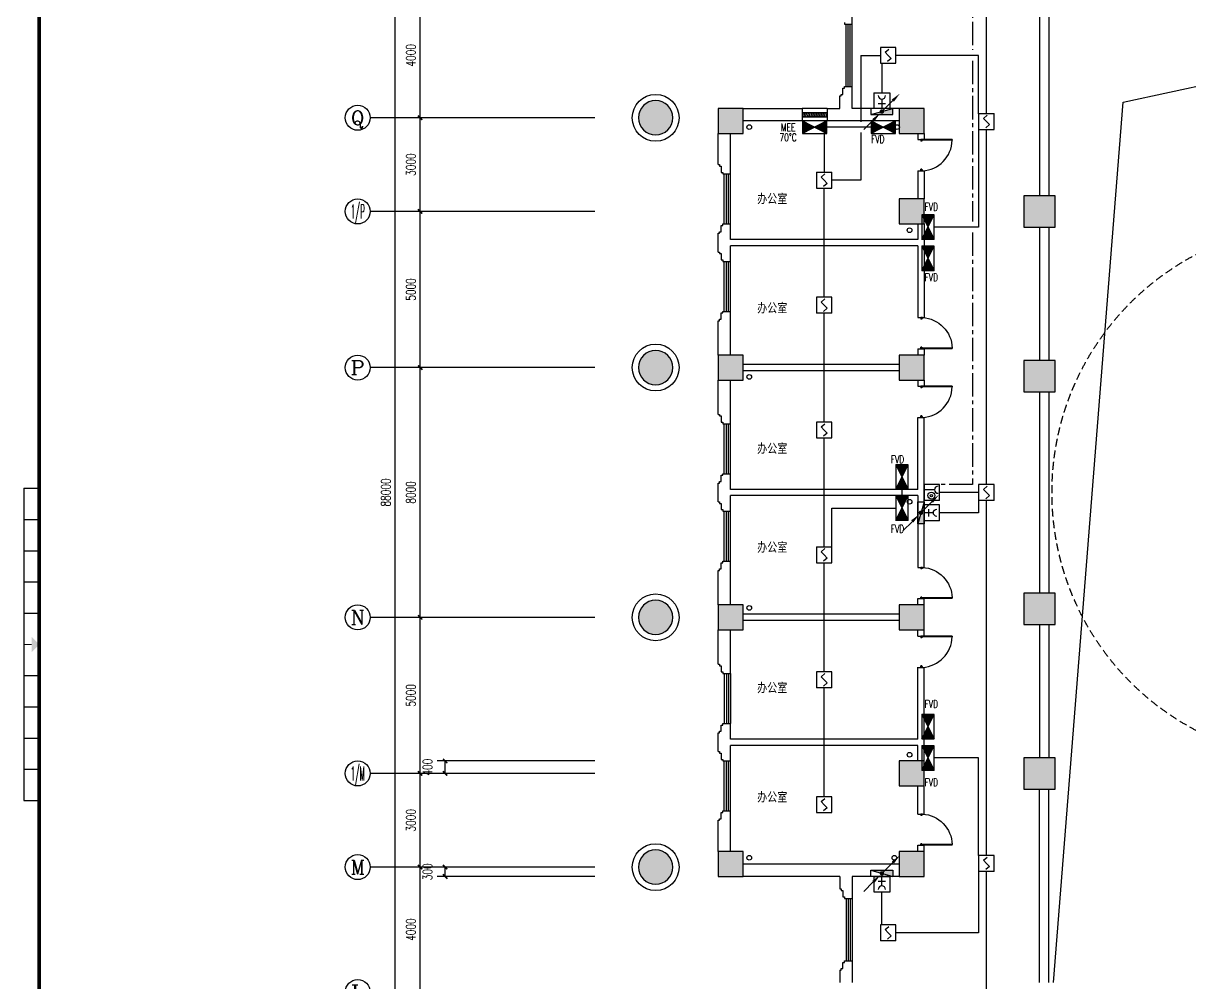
# Model space of a CAD drawing. Extents: x 190999 to 918899, y -200814 to 215286.
# Drawn here: x 667089 to 704460, y -33296 to -2571 of the extents above; entities that cross this region are included whole.
import ezdxf
from ezdxf.enums import TextEntityAlignment as Align

# ---------------------------------------------------------------- set-up
doc = ezdxf.new("R2010")
doc.units = 0
doc.header["$LTSCALE"] = 1000
doc.header["$MEASUREMENT"] = 0
doc.linetypes.add('CENTER2', pattern=[1.125, 0.75, -0.125, 0.125, -0.125])
doc.linetypes.add('HIDDEN', pattern=[0.375, 0.25, -0.125])
doc.layers.get('Defpoints').update_dxf_attribs({"color": 1})
for name, color, linetype in [('00-EQUIP', 3, 'Continuous'), ('00-LWIRE', 4, 'Continuous'), ('00-WIRE-4', 6, 'Continuous'), ('A-卫生间', 250, 'Continuous'), ('A-墙线', 2, 'Continuous'), ('A-外包装修', 250, 'Continuous'), ('A-外窗', 145, 'Continuous'), ('A-门', 167, 'Continuous'), ('AXIS', 3, 'Continuous'), ('AXIS_TEXT', 7, 'Continuous'), ('COLUMN', 2, 'Continuous'), ('EQUIP_消火栓', 1, 'Continuous'), ('PUB_HATCH', 250, 'Continuous'), ('STAIR', 5, 'Continuous'), ('WALL', 2, 'Continuous'), ('WINDOW', 177, 'Continuous'), ('图框', 189, 'Continuous'), ('房间名称', 7, 'Continuous'), ('暖通-风-说明', 3, 'Continuous'), ('雨水管', 151, 'Continuous')]:
    doc.layers.add(name, color=color, linetype=linetype)
doc.styles.add('_TCH_AXIS', font='COMPLEX', dxfattribs={"bigfont": 'GBCBIG'})
doc.styles.add('_TCH_DIM', font='SIMPLEX', dxfattribs={"bigfont": 'GBCBIG'})
doc.styles.add('COMPLEX', font='COMPLEX')
doc.styles.add('DIM_FONT', font='SIMPLEX', dxfattribs={"width": 0.7, "bigfont": 'GBCBIG'})
doc.styles.add('HZ-ZGBZ', font='romanc.shx', dxfattribs={"width": 0.65})
doc.styles.get("Standard").update_dxf_attribs({"font": 'simhei.ttf'})
doc.dimstyles.new('DIMN', dxfattribs={"dimtxt": 300, "dimasz": 100, "dimexe": 250, "dimexo": 300, "dimgap": 150, "dimtad": 1, "dimdec": 0, "dimzin": 0, "dimdsep": 46, "dimtxsty": 'DIM_FONT', "dimblk": 'ARCHTICK', "dimcen": 0.09, "dimclrt": 7, "dimazin": 2, "dimtfac": 1, "dimtdec": 0, "dimtix": 1, "dimtmove": 2, "dimatfit": 3, "dimfxl": 0, "dimtolj": 1, "dimtzin": 0, "dimarcsym": 0})

# ---------------------------------------------------------------- blocks, each defined once
blk = doc.blocks.new('TJAD_TK_A0')
at = {"layer": '图框'}
for p, q in [((1517.5, -436.65), (1517.5, -431.65)), ((1527.5, -436.65), (1527.5, -431.65)), ((1537.5, -436.65), (1537.5, -431.65)), ((1547.5, -436.65), (1547.5, -431.65)), ((1557.5, -436.65), (1557.5, -431.65)), ((1577.5, -436.65), (1577.5, -431.65)), ((1587.5, -436.65), (1587.5, -431.65)), ((1597.5, -436.65), (1597.5, -431.65)), ((1607.5, -436.65), (1607.5, -431.65)), ((1617.5, -436.65), (1617.5, -431.65)), ((1517.5, -436.65), (1617.5, -436.65))]:
    blk.add_line(p, q, dxfattribs=at)
at = {"layer": '图框', "const_width": 1.2}
blk.add_lwpolyline([(2152, -431.7), (2152, 389.3), (998, 389.3), (998, -431.7)], close=True, dxfattribs=at)
at = {"layer": '图框', "const_width": 0.3}
blk.add_lwpolyline([(1567.5, -434.15), (1567.5, -436.65)], dxfattribs=at)
at = {"layer": '图框'}
blk.add_solid([(1570, -434.15), (1565, -434.15), (1567.5, -431.65)], dxfattribs=at)
blk = doc.blocks.new('$TwtSys$00000434')
for p, q in [((-0.5, 0.5), (-0.5, -0.5)), ((-0.5, -0.5), (0.5, 0.5)), ((0.5, 0.5), (-0.5, 0.5)), ((0.5, -0.5), (0.5, 0.5)), ((-0.5, -0.5), (0.5, -0.5))]:
    blk.add_line(p, q)
blk.add_solid([(0.5, -0.5), (0.5, 0.5), (-0.5, -0.5)])
blk = doc.blocks.new('m1000')
at = {"layer": 'A-墙线'}
for p, q in [((0, 0), (0, 200)), ((1000, 0), (1000, 200))]:
    blk.add_line(p, q, dxfattribs=at)
at = {"layer": 'A-门'}
for p, q in [((0, 1100), (0, 100)), ((0, 1100), (20, 1100)), ((20, 1100), (20, 150)), ((0, 150), (30, 150)), ((0, 100), (50, 100)), ((30, 150), (30, 130)), ((30, 130), (50, 130)), ((50, 130), (50, 100)), ((950, 130), (950, 100)), ((970, 130), (950, 130)), ((1000, 100), (950, 100)), ((970, 150), (970, 130)), ((1000, 150), (970, 150)), ((1000, 150), (1000, 100))]:
    blk.add_line(p, q, dxfattribs=at)
blk.add_arc((0, 100), 1000, 2.866, 88.854, dxfattribs=at)
blk = doc.blocks.new('$WINLIB2D$00000039')
at = {"color": 0}
for p, q in [((0.5, 0.5), (-0.5, 0.5)), ((-0.5, 0.167), (0.5, 0.167)), ((-0.452, -0.167), (-0.5, 0.084)), ((-0.384, -0.167), (-0.448, 0.167)), ((-0.316, -0.167), (-0.38, 0.167)), ((-0.248, -0.167), (-0.312, 0.167)), ((-0.18, -0.167), (-0.244, 0.167)), ((-0.112, -0.167), (-0.176, 0.167)), ((-0.044, -0.167), (-0.108, 0.167)), ((0.024, -0.167), (-0.04, 0.167)), ((0.092, -0.167), (0.028, 0.167)), ((0.16, -0.167), (0.096, 0.167)), ((0.228, -0.167), (0.164, 0.167)), ((0.296, -0.167), (0.232, 0.167)), ((0.364, -0.167), (0.3, 0.167)), ((0.432, -0.167), (0.368, 0.167)), ((0.5, -0.167), (0.436, 0.167)), ((-0.5, -0.167), (0.5, -0.167)), ((0.5, -0.5), (-0.5, -0.5))]:
    blk.add_line(p, q, dxfattribs=at)
blk = doc.blocks.new('_ArchTick')
at = {"const_width": 0.5}
blk.add_lwpolyline([(-0.7, -0.7), (0.7, 0.7)], dxfattribs=at)
blk = doc.blocks.new('*D623')
at = {"layer": 'AXIS', "color": 0, "lineweight": -2}
for p, q in [((685399, -29596), (680354, -29596)), ((685399, -29896), (680354, -29896)), ((680604, -29896), (680604, -29596))]:
    blk.add_line(p, q, dxfattribs=at)
at = {"layer": 'Defpoints', "color": 0}
for p in [(680604, -29596), (685699, -29596), (685699, -29896)]:
    blk.add_point(p, dxfattribs=at)
at = {"layer": 'AXIS', "color": 0, "lineweight": -2, "xscale": 100, "yscale": 100, "zscale": 100}
for p, rotation in [((680604, -29596), 90), ((680604, -29896), 270)]:
    blk.add_blockref('_ArchTick', p, dxfattribs=dict(at, rotation=rotation))
at = {"layer": 'AXIS', "color": 7, "insert": (680037, -29746), "char_height": 300, "attachment_point": 5, "rotation": 90, "style": 'DIM_FONT'}
blk.add_mtext('\\A1;300', dxfattribs=at)
blk = doc.blocks.new('*D624')
at = {"layer": 'AXIS', "color": 0, "lineweight": -2}
for p, q in [((685399, -26196), (680354, -26196)), ((680604, -26596), (680604, -26196)), ((685399, -26596), (680354, -26596))]:
    blk.add_line(p, q, dxfattribs=at)
at = {"layer": 'Defpoints', "color": 0}
for p in [(680604, -26196), (685699, -26196), (685699, -26596)]:
    blk.add_point(p, dxfattribs=at)
at = {"layer": 'AXIS', "color": 0, "lineweight": -2, "xscale": 100, "yscale": 100, "zscale": 100}
for p, rotation in [((680604, -26196), 90), ((680604, -26596), 270)]:
    blk.add_blockref('_ArchTick', p, dxfattribs=dict(at, rotation=rotation))
at = {"layer": 'AXIS', "color": 7, "insert": (680037, -26396), "char_height": 300, "attachment_point": 5, "rotation": 90, "style": 'DIM_FONT'}
blk.add_mtext('\\A1;400', dxfattribs=at)
blk = doc.blocks.new('*D675')
at = {"layer": 'AXIS', "color": 0, "lineweight": -2}
for p, q in [((680599, -29596), (679554, -29596)), ((679804, -33596), (679804, -29596)), ((680599, -33596), (679554, -33596))]:
    blk.add_line(p, q, dxfattribs=at)
at = {"layer": 'Defpoints', "color": 0}
for p in [(679804, -29596), (680899, -29596), (680899, -33596)]:
    blk.add_point(p, dxfattribs=at)
at = {"layer": 'AXIS', "color": 0, "lineweight": -2, "xscale": 100, "yscale": 100, "zscale": 100}
for p, rotation in [((679804, -29596), 90), ((679804, -33596), 270)]:
    blk.add_blockref('_ArchTick', p, dxfattribs=dict(at, rotation=rotation))
at = {"layer": 'AXIS', "color": 7, "insert": (679504, -31596), "char_height": 300, "attachment_point": 5, "rotation": 90, "style": 'DIM_FONT'}
blk.add_mtext('\\A1;4000', dxfattribs=at)
blk = doc.blocks.new('*D676')
at = {"layer": 'AXIS', "color": 0, "lineweight": -2}
for p, q in [((680599, -26596), (679554, -26596)), ((679804, -29596), (679804, -26596)), ((680599, -29596), (679554, -29596))]:
    blk.add_line(p, q, dxfattribs=at)
at = {"layer": 'Defpoints', "color": 0}
for p in [(679804, -26596), (680899, -26596), (680899, -29596)]:
    blk.add_point(p, dxfattribs=at)
at = {"layer": 'AXIS', "color": 0, "lineweight": -2, "xscale": 100, "yscale": 100, "zscale": 100}
for p, rotation in [((679804, -26596), 90), ((679804, -29596), 270)]:
    blk.add_blockref('_ArchTick', p, dxfattribs=dict(at, rotation=rotation))
at = {"layer": 'AXIS', "color": 7, "insert": (679504, -28096), "char_height": 300, "attachment_point": 5, "rotation": 90, "style": 'DIM_FONT'}
blk.add_mtext('\\A1;3000', dxfattribs=at)
blk = doc.blocks.new('*D677')
at = {"layer": 'AXIS', "color": 0, "lineweight": -2}
for p, q in [((680599, -21596), (679554, -21596)), ((679804, -26596), (679804, -21596)), ((680599, -26596), (679554, -26596))]:
    blk.add_line(p, q, dxfattribs=at)
at = {"layer": 'Defpoints', "color": 0}
for p in [(679804, -21596), (680899, -21596), (680899, -26596)]:
    blk.add_point(p, dxfattribs=at)
at = {"layer": 'AXIS', "color": 0, "lineweight": -2, "xscale": 100, "yscale": 100, "zscale": 100}
for p, rotation in [((679804, -21596), 90), ((679804, -26596), 270)]:
    blk.add_blockref('_ArchTick', p, dxfattribs=dict(at, rotation=rotation))
at = {"layer": 'AXIS', "color": 7, "insert": (679504, -24096), "char_height": 300, "attachment_point": 5, "rotation": 90, "style": 'DIM_FONT'}
blk.add_mtext('\\A1;5000', dxfattribs=at)
blk = doc.blocks.new('*D678')
at = {"layer": 'AXIS', "color": 0, "lineweight": -2}
for p, q in [((680599, -13596), (679554, -13596)), ((679804, -21596), (679804, -13596)), ((680599, -21596), (679554, -21596))]:
    blk.add_line(p, q, dxfattribs=at)
at = {"layer": 'Defpoints', "color": 0}
for p in [(679804, -13596), (680899, -13596), (680899, -21596)]:
    blk.add_point(p, dxfattribs=at)
at = {"layer": 'AXIS', "color": 0, "lineweight": -2, "xscale": 100, "yscale": 100, "zscale": 100}
for p, rotation in [((679804, -13596), 90), ((679804, -21596), 270)]:
    blk.add_blockref('_ArchTick', p, dxfattribs=dict(at, rotation=rotation))
at = {"layer": 'AXIS', "color": 7, "insert": (679504, -17596), "char_height": 300, "attachment_point": 5, "rotation": 90, "style": 'DIM_FONT'}
blk.add_mtext('\\A1;8000', dxfattribs=at)
blk = doc.blocks.new('*D679')
at = {"layer": 'AXIS', "color": 0, "lineweight": -2}
for p, q in [((680599, -8596), (679554, -8596)), ((679804, -13596), (679804, -8596)), ((680599, -13596), (679554, -13596))]:
    blk.add_line(p, q, dxfattribs=at)
at = {"layer": 'Defpoints', "color": 0}
for p in [(679804, -8596), (680899, -8596), (680899, -13596)]:
    blk.add_point(p, dxfattribs=at)
at = {"layer": 'AXIS', "color": 0, "lineweight": -2, "xscale": 100, "yscale": 100, "zscale": 100}
for p, rotation in [((679804, -8596), 90), ((679804, -13596), 270)]:
    blk.add_blockref('_ArchTick', p, dxfattribs=dict(at, rotation=rotation))
at = {"layer": 'AXIS', "color": 7, "insert": (679504, -11096), "char_height": 300, "attachment_point": 5, "rotation": 90, "style": 'DIM_FONT'}
blk.add_mtext('\\A1;5000', dxfattribs=at)
blk = doc.blocks.new('*D680')
at = {"layer": 'AXIS', "color": 0, "lineweight": -2}
for p, q in [((680599, -5596), (679554, -5596)), ((679804, -8596), (679804, -5596)), ((680599, -8596), (679554, -8596))]:
    blk.add_line(p, q, dxfattribs=at)
at = {"layer": 'Defpoints', "color": 0}
for p in [(679804, -5596), (680899, -5596), (680899, -8596)]:
    blk.add_point(p, dxfattribs=at)
at = {"layer": 'AXIS', "color": 0, "lineweight": -2, "xscale": 100, "yscale": 100, "zscale": 100}
for p, rotation in [((679804, -5596), 90), ((679804, -8596), 270)]:
    blk.add_blockref('_ArchTick', p, dxfattribs=dict(at, rotation=rotation))
at = {"layer": 'AXIS', "color": 7, "insert": (679504, -7096), "char_height": 300, "attachment_point": 5, "rotation": 90, "style": 'DIM_FONT'}
blk.add_mtext('\\A1;3000', dxfattribs=at)
blk = doc.blocks.new('*D681')
at = {"layer": 'AXIS', "color": 0, "lineweight": -2}
for p, q in [((680599, -1596), (679554, -1596)), ((679804, -5596), (679804, -1596)), ((680599, -5596), (679554, -5596))]:
    blk.add_line(p, q, dxfattribs=at)
at = {"layer": 'Defpoints', "color": 0}
for p in [(679804, -1596), (680899, -1596), (680899, -5596)]:
    blk.add_point(p, dxfattribs=at)
at = {"layer": 'AXIS', "color": 0, "lineweight": -2, "xscale": 100, "yscale": 100, "zscale": 100}
for p, rotation in [((679804, -1596), 90), ((679804, -5596), 270)]:
    blk.add_blockref('_ArchTick', p, dxfattribs=dict(at, rotation=rotation))
at = {"layer": 'AXIS', "color": 7, "insert": (679504, -3596), "char_height": 300, "attachment_point": 5, "rotation": 90, "style": 'DIM_FONT'}
blk.add_mtext('\\A1;4000', dxfattribs=at)
blk = doc.blocks.new('*D692')
at = {"layer": 'AXIS', "color": 0, "lineweight": -2}
for p, q in [((680599, 26404), (678754, 26404)), ((679004, -61596), (679004, 26404)), ((680599, -61596), (678754, -61596))]:
    blk.add_line(p, q, dxfattribs=at)
at = {"layer": 'Defpoints', "color": 0}
for p in [(679004, 26404), (680899, 26404), (680899, -61596)]:
    blk.add_point(p, dxfattribs=at)
at = {"layer": 'AXIS', "color": 0, "lineweight": -2, "xscale": 100, "yscale": 100, "zscale": 100}
for p, rotation in [((679004, 26404), 90), ((679004, -61596), 270)]:
    blk.add_blockref('_ArchTick', p, dxfattribs=dict(at, rotation=rotation))
at = {"layer": 'AXIS', "color": 7, "insert": (678704, -17596), "char_height": 300, "attachment_point": 5, "rotation": 90, "style": 'DIM_FONT'}
blk.add_mtext('\\A1;88000', dxfattribs=at)
blk = doc.blocks.new('_FZH')
blk.add_lwpolyline([(-0.5, -0.5), (0.5, -0.5), (0.5, 0.5), (-0.5, 0.5)], close=True)
at = {"layer": 'PUB_HATCH'}
blk.add_solid([(-0.5, -0.5), (0.5, -0.5), (-0.5, 0.5), (0.5, 0.5)], dxfattribs=at)
blk = doc.blocks.new('_AXISO')
blk.add_circle((0, 0), 0.5)
at = {"layer": 'AXIS_TEXT', "style": 'COMPLEX', "width": 1.041667}
blk.add_attdef('A', text='', height=0.56, dxfattribs=at).set_placement((-0.25, -0.28), (0.25, -0.28), align=Align.FIT)
blk = doc.blocks.new('_LINKPT1')
at = {"color": 0}
blk.add_line((0, 0), (0, 0), dxfattribs=at)
blk = doc.blocks.new('3S1KCGW2')
for p, q in [((0.5, 0.5), (-0.5, 0.5)), ((-0.5, 0.5), (-0.5, -0.5)), ((-0.2, 0.2), (0.05, 0.4)), ((0, 0), (-0.2, 0.2)), ((0, 0), (0.2, -0.2)), ((0.5, -0.5), (0.5, 0.5)), ((-0.5, -0.5), (0.5, -0.5)), ((0.2, -0.2), (-0.05, -0.4))]:
    blk.add_line(p, q)
at = {"const_width": 0.04, "flags": 128}
blk.add_lwpolyline([(-0.5, -0.5), (-0.5, 0.5), (0.5, 0.5), (0.5, -0.5)], close=True, dxfattribs=at)
at = {"xscale": 0.002, "yscale": 0.002, "zscale": 0.002}
for p in [(-0.5, 0), (0, 0.5), (0.5, 0), (0, -0.5)]:
    blk.add_blockref('_LINKPT1', p, dxfattribs=at)
at = {"flags": 9}
blk.add_attdef('A', (0, 0), '', height=0.00002, dxfattribs=at)
blk = doc.blocks.new('3T1W6ZCM')
for p, q in [((0.5, 0.5), (-0.5, 0.5)), ((-0.5, 0.5), (-0.5, -0.5)), ((-0.178, 0.172), (-0.178, -0.443)), ((0.5, -0.5), (0.5, 0.5)), ((-0.5, -0.5), (0.5, -0.5))]:
    blk.add_line(p, q)
at = {"const_width": 0.04}
blk.add_lwpolyline([(-0.5, 0.5), (-0.5, -0.5), (0.5, -0.5), (0.5, 0.5)], close=True, dxfattribs=at)
for radius in [0.222, 0.074]:
    blk.add_circle((0.197, -0.03), radius)
blk.add_arc((-0.178, 0.403), 0.231, 180, 0)
at = {"xscale": 0.002, "yscale": 0.002, "zscale": 0.002}
for p in [(-0.5, 0), (0, 0.5), (0.5, 0), (0, -0.5)]:
    blk.add_blockref('_LINKPT1', p, dxfattribs=at)
at = {"flags": 9}
blk.add_attdef('A', (0, 0), '', height=0.00002, dxfattribs=at)
blk = doc.blocks.new('J62IR8YJ')
for p, q in [((-0.5, 1), (0.5, 1)), ((-0.5, 0), (-0.5, 1)), ((0.5, 1), (0.5, 0)), ((0.5, 0), (-0.5, 0)), ((-0.231, 0.312), (0.231, 0.312)), ((0, 0.598), (0, 0.06))]:
    blk.add_line(p, q)
at = {"const_width": 0.04, "flags": 128}
blk.add_lwpolyline([(-0.5, 0), (-0.5, 1), (0.5, 1), (0.5, 0)], close=True, dxfattribs=at)
blk.add_arc((0, 0.829), 0.231, 180, 0)
at = {"xscale": 0.002, "yscale": 0.00200000000000955, "zscale": 0.002}
for p in [(0, 1), (-0.5, 0.5), (0, 0), (0.5, 0.5)]:
    blk.add_blockref('_LINKPT1', p, dxfattribs=at)
at = {"flags": 9}
blk.add_attdef('A', (0, 0), '', height=0.00002, dxfattribs=at)
blk = doc.blocks.new('6H2KALM6')
for p, q in [((-0.78, 0.4), (0.78, -0.4)), ((0.78, 0.4), (-0.78, -0.4)), ((0.78, 0.4), (-0.78, 0.4)), ((-0.78, 0.4), (-0.78, -0.4)), ((0.78, -0.4), (0.78, 0.4)), ((-0.78, -0.4), (0.78, -0.4))]:
    blk.add_line(p, q)
at = {"const_width": 0.04}
blk.add_lwpolyline([(-0.78, 0.4), (-0.78, -0.4), (0.78, -0.4), (0.78, 0.4)], close=True, dxfattribs=at)
for points in [[(-0.78, 0.4), (0, 0), (-0.78, -0.4)], [(0.78, 0.4), (0, 0), (0.78, -0.4)]]:
    blk.add_solid(points)
at = {"xscale": 0.002, "yscale": 0.002, "zscale": 0.002}
for p in [(-0.78, 0), (0, 0.4), (0.78, 0), (0, -0.4)]:
    blk.add_blockref('_LINKPT1', p, dxfattribs=at)
at = {"flags": 9}
blk.add_attdef('A', (0, 0), '', height=0.00002, dxfattribs=at)
blk = doc.blocks.new('_WRLD1L')
for p, q in [((0.7, 0.7), (0, 0)), ((0.104, 0.104), (0.104, 0.104)), ((-0.104, -0.104), (-0.104, -0.104))]:
    blk.add_line(p, q)
at = {"const_width": 0.142}
blk.add_lwpolyline([(-0.071, 0, 1), (0.071, 0, 1)], format="xyb", close=True, dxfattribs=at)
blk.add_solid([(0.63, 0.77), (0.77, 0.63), (1.15, 1.15)])
at = {"width": 0.8, "flags": 9}
blk.add_attdef('A', (0, 0), '', height=0.00002, dxfattribs=at)
blk = doc.blocks.new('_WRLD10L')
for p, q in [((1.15, 1.15), (0.55, 0.55)), ((0.104, 0.104), (0.104, 0.104)), ((-0.104, -0.104), (-0.104, -0.104))]:
    blk.add_line(p, q)
at = {"const_width": 0.142}
blk.add_lwpolyline([(-0.071, 0, 1), (0.071, 0, 1)], format="xyb", close=True, dxfattribs=at)
blk.add_solid([(0.62, 0.48), (0.48, 0.62), (0.1, 0.1)])
at = {"width": 0.8, "flags": 9}
blk.add_attdef('A', (0, 0), '', height=0.00002, dxfattribs=at)

msp = doc.modelspace()

# ---------------------------------------------------------------- hatches: boundary and pattern name
at = {"layer": 'PUB_HATCH'}
for points in [[(686798.5, -5596.3, 1), (687898.5, -5596.3, 1)], [(690148.5, -6096.3), (690148.5, -5296.3), (689348.5, -5296.3), (689348.5, -6096.3)], [(695948.5, -6096.3), (695948.5, -5296.3), (695148.5, -5296.3), (695148.5, -6096.3)], [(695948.5, -8996.3), (695948.5, -8196.3), (695148.5, -8196.3), (695148.5, -8996.3)], [(686798.5, -13596.3, 1), (687898.5, -13596.3, 1)], [(690148.5, -13996.3), (690148.5, -13196.3), (689348.5, -13196.3), (689348.5, -13996.3)], [(695948.5, -13996.3), (695948.5, -13196.3), (695148.5, -13196.3), (695148.5, -13996.3)], [(686798.5, -21596.3, 1), (687898.5, -21596.3, 1)], [(690148.5, -21196.3), (689348.5, -21196.3), (689348.5, -21996.3), (690148.5, -21996.3)], [(695948.5, -21196.3), (695148.5, -21196.3), (695148.5, -21996.3), (695948.5, -21996.3)], [(695948.5, -26196.3), (695148.5, -26196.3), (695148.5, -26996.3), (695948.5, -26996.3)], [(686798.5, -29596.3, 1), (687898.5, -29596.3, 1)], [(690148.5, -29096.3), (689348.5, -29096.3), (689348.5, -29896.3), (690148.5, -29896.3)], [(695948.5, -29096.3), (695148.5, -29096.3), (695148.5, -29896.3), (695948.5, -29896.3)]]:
    msp.add_hatch(color=256, dxfattribs=at).paths.add_polyline_path(points)

# ---------------------------------------------------------------- linework, layer by layer
at = {"layer": '00-WIRE-4', "linetype": 'CENTER2'}
for p, q in [((697498.5, 4228.7), (697498.5, -3421.3)), ((697498.5, -3771.3), (697498.5, -8921.3)), ((697498.5, -9271.3), (697498.5, -17346.3)), ((697498.5, -17346.3), (696448.5, -17346.3))]:
    msp.add_line(p, q, dxfattribs=at)
at = {"layer": '00-WIRE-4'}
for p, q in [((697948.5, -5466.3), (697948.5, 4228.7)), ((693920.4, -3596.3), (693920.4, -5721.3)), ((693920.4, -3596.3), (694548.5, -3596.3)), ((697698.5, -3596.3), (695048.5, -3596.3)), ((697698.5, -5466.3), (697698.5, -3596.3)), ((694598.5, -3846.3), (694598.5, -4796.3)), ((694258.5, -5896.3), (692838.5, -5896.3)), ((697698.5, -5966.3), (697698.5, -9096.3)), ((697948.5, -17346.3), (697948.5, -5966.3)), ((692748.5, -6096.3), (692748.5, -7346.3)), ((693920.4, -6071.3), (693920.4, -7596.3)), ((692748.5, -11346.3), (692748.5, -7846.3)), ((693920.4, -7596.3), (692998.5, -7596.3)), ((697698.5, -9096.3), (696273.5, -9096.3)), ((692748.5, -15346.3), (692748.5, -11846.3)), ((692748.5, -19346.3), (692748.5, -15846.3)), ((695239.5, -17486.3), (695239.5, -17706.3)), ((697698.5, -17596.3), (696448.5, -17596.3)), ((697698.5, -17846.3), (697698.5, -18246.3)), ((697948.5, -29226.3), (697948.5, -17846.3)), ((692998.5, -19346.3), (692998.5, -18096.3)), ((692998.5, -18096.3), (695039.5, -18096.3)), ((697698.5, -18246.3), (696448.5, -18246.3)), ((692748.5, -23346.3), (692748.5, -19846.3)), ((692748.5, -27346.3), (692748.5, -23846.3)), ((697698.5, -26096.3), (696273.5, -26096.3)), ((697698.5, -29226.3), (697698.5, -26096.3)), ((697698.5, -29726.3), (697698.5, -31698)), ((697948.5, -38121.3), (697948.5, -29726.3)), ((694598.5, -31448), (694598.5, -30396.3)), ((697698.5, -31698), (695048.5, -31698))]:
    msp.add_line(p, q, dxfattribs=at)
at = {"layer": 'A-卫生间', "linetype": 'HIDDEN'}
msp.add_circle((708648.5, -17596.3), 8600, dxfattribs=at)
at = {"layer": 'A-墙线'}
for p, q in [((693648.5, -2596.3), (693648.5, -1896.3)), ((693398.5, -2546.3), (693398.5, -2596.3)), ((693398.5, -2596.3), (693648.5, -2596.3)), ((693298.5, -4846.3), (693348.5, -4846.3)), ((693298.5, -4896.3), (693298.5, -4846.3)), ((693348.5, -4646.3), (693398.5, -4646.3)), ((693348.5, -4846.3), (693348.5, -4646.3)), ((693398.5, -4646.3), (693398.5, -4596.3)), ((693398.5, -4596.3), (693648.5, -4596.3)), ((693648.5, -5296.3), (693648.5, -4596.3)), ((693248.5, -5296.3), (693248.5, -4896.3)), ((693248.5, -4896.3), (693298.5, -4896.3)), ((695148.5, -5296.3), (693648.5, -5296.3)), ((692048.5, -5696.3), (690148.5, -5696.3)), ((695148.5, -5696.3), (692848.5, -5696.3)), ((689348.5, -7096.3), (689348.5, -6096.3)), ((689748.5, -7396.3), (689748.5, -6096.3)), ((695748.5, -6096.3), (695748.5, -6296.3)), ((695948.5, -6096.3), (695948.5, -6296.3)), ((689348.5, -7096.3), (689398.5, -7096.3)), ((689398.5, -7096.3), (689398.5, -7146.3)), ((689398.5, -7146.3), (689448.5, -7146.3)), ((689448.5, -7146.3), (689448.5, -7346.3)), ((689448.5, -7346.3), (689498.5, -7346.3)), ((689498.5, -7346.3), (689498.5, -7396.3)), ((689498.5, -7396.3), (689748.5, -7396.3)), ((695748.5, -7296.3), (695748.5, -8196.3)), ((695948.5, -7296.3), (695948.5, -8196.3)), ((689348.5, -9896.3), (689348.5, -9296.3)), ((689348.5, -9296.3), (689398.5, -9296.3)), ((689398.5, -9246.3), (689448.5, -9246.3)), ((689398.5, -9296.3), (689398.5, -9246.3)), ((689448.5, -9046.3), (689498.5, -9046.3)), ((689448.5, -9246.3), (689448.5, -9046.3)), ((689498.5, -9046.3), (689498.5, -8996.3)), ((689498.5, -8996.3), (689748.5, -8996.3)), ((689748.5, -9496.3), (689748.5, -8996.3)), ((695748.5, -8996.3), (695748.5, -9496.3)), ((695948.5, -8996.3), (695948.5, -11994.3)), ((695748.5, -9496.3), (689748.5, -9496.3)), ((689748.5, -10196.3), (689748.5, -9696.3)), ((695748.5, -9696.3), (689748.5, -9696.3)), ((695748.5, -9696.3), (695748.5, -11994.3)), ((689348.5, -9896.3), (689398.5, -9896.3)), ((689398.5, -9896.3), (689398.5, -9946.3)), ((689398.5, -9946.3), (689448.5, -9946.3)), ((689448.5, -9946.3), (689448.5, -10146.3)), ((689448.5, -10146.3), (689498.5, -10146.3)), ((689498.5, -10146.3), (689498.5, -10196.3)), ((689498.5, -10196.3), (689748.5, -10196.3)), ((689448.5, -11846.3), (689498.5, -11846.3)), ((689448.5, -12046.3), (689448.5, -11846.3)), ((689498.5, -11846.3), (689498.5, -11796.3)), ((689498.5, -11796.3), (689748.5, -11796.3)), ((689748.5, -13196.3), (689748.5, -11796.3)), ((689348.5, -13196.3), (689348.5, -12096.3)), ((689348.5, -12096.3), (689398.5, -12096.3)), ((689398.5, -12046.3), (689448.5, -12046.3)), ((689398.5, -12096.3), (689398.5, -12046.3)), ((695748.5, -12996.3), (695748.5, -13196.3)), ((695948.5, -12996.3), (695948.5, -13196.3)), ((695148.5, -13496.3), (690148.5, -13496.3)), ((695148.5, -13696.3), (690148.5, -13696.3)), ((689348.5, -15096.3), (689348.5, -13996.3)), ((689748.5, -15396.3), (689748.5, -13996.3)), ((695748.5, -13996.3), (695748.5, -14196.3)), ((695948.5, -13996.3), (695948.5, -14196.3)), ((689348.5, -15096.3), (689398.5, -15096.3)), ((689398.5, -15096.3), (689398.5, -15146.3)), ((689398.5, -15146.3), (689448.5, -15146.3)), ((689448.5, -15146.3), (689448.5, -15346.3)), ((695748.5, -17496.3), (695748.5, -15196.3)), ((695948.5, -19996.3), (695948.5, -15196.3)), ((689448.5, -15346.3), (689498.5, -15346.3)), ((689498.5, -15346.3), (689498.5, -15396.3)), ((689498.5, -15396.3), (689748.5, -15396.3)), ((689448.5, -17046.3), (689498.5, -17046.3)), ((689448.5, -17246.3), (689448.5, -17046.3)), ((689498.5, -17046.3), (689498.5, -16996.3)), ((689498.5, -16996.3), (689748.5, -16996.3)), ((689748.5, -17496.3), (689748.5, -16996.3)), ((689348.5, -17896.3), (689348.5, -17296.3)), ((689348.5, -17296.3), (689398.5, -17296.3)), ((689398.5, -17246.3), (689448.5, -17246.3)), ((689398.5, -17296.3), (689398.5, -17246.3)), ((695748.5, -17496.3), (689748.5, -17496.3)), ((689348.5, -17896.3), (689398.5, -17896.3)), ((689398.5, -17896.3), (689398.5, -17946.3)), ((689748.5, -18196.3), (689748.5, -17696.3)), ((695748.5, -17696.3), (689748.5, -17696.3)), ((695748.5, -17696.3), (695748.5, -19996.3)), ((689398.5, -17946.3), (689448.5, -17946.3)), ((689448.5, -17946.3), (689448.5, -18146.3)), ((689448.5, -18146.3), (689498.5, -18146.3)), ((689498.5, -18146.3), (689498.5, -18196.3)), ((689498.5, -18196.3), (689748.5, -18196.3)), ((689498.5, -19846.3), (689498.5, -19796.3)), ((689498.5, -19796.3), (689748.5, -19796.3)), ((689748.5, -21196.3), (689748.5, -19796.3)), ((689348.5, -21196.3), (689348.5, -20096.3)), ((689348.5, -20096.3), (689398.5, -20096.3)), ((689398.5, -20046.3), (689448.5, -20046.3)), ((689398.5, -20096.3), (689398.5, -20046.3)), ((689448.5, -19846.3), (689498.5, -19846.3)), ((689448.5, -20046.3), (689448.5, -19846.3)), ((695748.5, -21196.3), (695748.5, -20996.3)), ((695948.5, -21196.3), (695948.5, -20996.3)), ((695148.5, -21496.3), (690148.5, -21496.3)), ((689348.5, -23096.3), (689348.5, -21996.3)), ((689748.5, -23396.3), (689748.5, -21996.3)), ((695148.5, -21696.3), (690148.5, -21696.3)), ((695748.5, -22196.3), (695748.5, -21996.3)), ((695948.5, -22196.3), (695948.5, -21996.3)), ((689348.5, -23096.3), (689398.5, -23096.3)), ((689398.5, -23096.3), (689398.5, -23146.3)), ((689398.5, -23146.3), (689448.5, -23146.3)), ((689448.5, -23146.3), (689448.5, -23346.3)), ((689448.5, -23346.3), (689498.5, -23346.3)), ((689498.5, -23346.3), (689498.5, -23396.3)), ((689498.5, -23396.3), (689748.5, -23396.3)), ((695748.5, -25496.3), (695748.5, -23196.3)), ((695948.5, -26196.3), (695948.5, -23196.3)), ((689498.5, -25046.3), (689498.5, -24996.3)), ((689498.5, -24996.3), (689748.5, -24996.3)), ((689748.5, -25496.3), (689748.5, -24996.3)), ((689348.5, -25896.3), (689348.5, -25296.3)), ((689348.5, -25296.3), (689398.5, -25296.3)), ((689398.5, -25246.3), (689448.5, -25246.3)), ((689398.5, -25296.3), (689398.5, -25246.3)), ((689448.5, -25046.3), (689498.5, -25046.3)), ((689448.5, -25246.3), (689448.5, -25046.3)), ((695748.5, -25496.3), (689748.5, -25496.3)), ((689748.5, -26196.3), (689748.5, -25696.3)), ((695748.5, -25696.3), (689748.5, -25696.3)), ((695748.5, -26196.3), (695748.5, -25696.3)), ((689348.5, -25896.3), (689398.5, -25896.3)), ((689398.5, -25896.3), (689398.5, -25946.3)), ((689398.5, -25946.3), (689448.5, -25946.3)), ((689448.5, -25946.3), (689448.5, -26146.3)), ((689448.5, -26146.3), (689498.5, -26146.3)), ((689498.5, -26146.3), (689498.5, -26196.3)), ((689498.5, -26196.3), (689748.5, -26196.3)), ((695748.5, -27896.3), (695748.5, -26996.3)), ((695948.5, -27896.3), (695948.5, -26996.3)), ((689448.5, -27846.3), (689498.5, -27846.3)), ((689448.5, -28046.3), (689448.5, -27846.3)), ((689498.5, -27846.3), (689498.5, -27796.3)), ((689498.5, -27796.3), (689748.5, -27796.3)), ((689748.5, -29096.3), (689748.5, -27796.3)), ((689348.5, -29096.3), (689348.5, -28096.3)), ((689348.5, -28096.3), (689398.5, -28096.3)), ((689398.5, -28046.3), (689448.5, -28046.3)), ((689398.5, -28096.3), (689398.5, -28046.3)), ((695748.5, -29096.3), (695748.5, -28896.3)), ((695948.5, -29096.3), (695948.5, -28896.3)), ((695148.5, -29496.3), (690148.5, -29496.3)), ((693248.5, -29896.3), (690148.5, -29896.3)), ((693248.5, -29896.3), (693248.5, -30296.3)), ((695148.5, -29896.3), (693648.5, -29896.3)), ((693648.5, -29896.3), (693648.5, -30596.3)), ((693248.5, -30296.3), (693298.5, -30296.3)), ((693298.5, -30296.3), (693298.5, -30346.3)), ((693298.5, -30346.3), (693348.5, -30346.3)), ((693348.5, -30346.3), (693348.5, -30546.3)), ((693348.5, -30546.3), (693398.5, -30546.3)), ((693398.5, -30546.3), (693398.5, -30596.3)), ((693398.5, -30596.3), (693648.5, -30596.3)), ((693298.5, -32846.3), (693348.5, -32846.3)), ((693298.5, -32896.3), (693298.5, -32846.3)), ((693348.5, -32646.3), (693398.5, -32646.3)), ((693348.5, -32846.3), (693348.5, -32646.3)), ((693398.5, -32646.3), (693398.5, -32596.3)), ((693398.5, -32596.3), (693648.5, -32596.3)), ((693648.5, -32596.3), (693648.5, -33296.3)), ((693248.5, -32896.3), (693298.5, -32896.3)), ((693248.5, -32896.3), (693248.5, -33296.3))]:
    msp.add_line(p, q, dxfattribs=at)
at = {"layer": 'A-外包装修'}
for centre in [(687348.5, -5596.3), (687348.5, -13596.3), (687348.5, -21596.3), (687348.5, -29596.3)]:
    msp.add_circle(centre, 750, dxfattribs=at)
at = {"layer": 'A-外窗'}
for p, q in [((693448.5, -4596.3), (693448.5, -2596.3)), ((693518.5, -4596.3), (693518.5, -2596.3)), ((693578.5, -4596.3), (693578.5, -2596.3)), ((693648.5, -4596.3), (693648.5, -2596.3)), ((689548.5, -8996.3), (689548.5, -7396.3)), ((689618.5, -8996.3), (689618.5, -7396.3)), ((689678.5, -8996.3), (689678.5, -7396.3)), ((689748.5, -8996.3), (689748.5, -7396.3)), ((689548.5, -11796.3), (689548.5, -10196.3)), ((689618.5, -11796.3), (689618.5, -10196.3)), ((689678.5, -11796.3), (689678.5, -10196.3)), ((689748.5, -11796.3), (689748.5, -10196.3)), ((689548.5, -16996.3), (689548.5, -15396.3)), ((689618.5, -16996.3), (689618.5, -15396.3)), ((689678.5, -16996.3), (689678.5, -15396.3)), ((689748.5, -16996.3), (689748.5, -15396.3)), ((689548.5, -19796.3), (689548.5, -18196.3)), ((689618.5, -19796.3), (689618.5, -18196.3)), ((689678.5, -19796.3), (689678.5, -18196.3)), ((689748.5, -19796.3), (689748.5, -18196.3)), ((689548.5, -23396.3), (689548.5, -24996.3)), ((689618.5, -23396.3), (689618.5, -24996.3)), ((689678.5, -23396.3), (689678.5, -24996.3)), ((689748.5, -23396.3), (689748.5, -24996.3)), ((689548.5, -27796.3), (689548.5, -26196.3)), ((689618.5, -27796.3), (689618.5, -26196.3)), ((689678.5, -27796.3), (689678.5, -26196.3)), ((689748.5, -27796.3), (689748.5, -26196.3)), ((693448.5, -30596.3), (693448.5, -32596.3)), ((693518.5, -30596.3), (693518.5, -32596.3)), ((693578.5, -30596.3), (693578.5, -32596.3)), ((693648.5, -30596.3), (693648.5, -32596.3))]:
    msp.add_line(p, q, dxfattribs=at)
at = {"layer": 'AXIS'}
for p, q in [((685398.5, -5596.3), (678204.1, -5596.3)), ((685398.5, -8596.3), (678204.1, -8596.3)), ((685398.5, -13596.3), (678204.1, -13596.3)), ((685398.5, -21596.3), (678204.1, -21596.3)), ((685398.5, -26596.3), (678204.1, -26596.3)), ((685398.5, -29596.3), (678204.1, -29596.3))]:
    msp.add_line(p, q, dxfattribs=at)
at = {"layer": 'COLUMN'}
for p, q in [((690148.5, -5296.3), (689348.5, -5296.3)), ((689348.5, -5296.3), (689348.5, -6096.3)), ((690148.5, -6096.3), (690148.5, -5296.3)), ((695948.5, -5296.3), (695148.5, -5296.3)), ((695148.5, -5296.3), (695148.5, -6096.3)), ((695948.5, -6096.3), (695948.5, -5296.3)), ((689348.5, -6096.3), (690148.5, -6096.3)), ((695148.5, -6096.3), (695948.5, -6096.3)), ((695948.5, -8196.3), (695148.5, -8196.3)), ((695148.5, -8196.3), (695148.5, -8996.3)), ((695948.5, -8996.3), (695948.5, -8196.3)), ((695148.5, -8996.3), (695948.5, -8996.3)), ((690148.5, -13196.3), (689348.5, -13196.3)), ((689348.5, -13196.3), (689348.5, -13996.3)), ((690148.5, -13996.3), (690148.5, -13196.3)), ((695948.5, -13196.3), (695148.5, -13196.3)), ((695148.5, -13196.3), (695148.5, -13996.3)), ((695948.5, -13996.3), (695948.5, -13196.3)), ((689348.5, -13996.3), (690148.5, -13996.3)), ((695148.5, -13996.3), (695948.5, -13996.3)), ((690148.5, -21196.3), (689348.5, -21196.3)), ((689348.5, -21196.3), (689348.5, -21996.3)), ((690148.5, -21996.3), (690148.5, -21196.3)), ((695948.5, -21196.3), (695148.5, -21196.3)), ((695148.5, -21196.3), (695148.5, -21996.3)), ((695948.5, -21996.3), (695948.5, -21196.3)), ((689348.5, -21996.3), (690148.5, -21996.3)), ((695148.5, -21996.3), (695948.5, -21996.3)), ((695948.5, -26196.3), (695148.5, -26196.3)), ((695148.5, -26196.3), (695148.5, -26996.3)), ((695948.5, -26996.3), (695948.5, -26196.3)), ((695148.5, -26996.3), (695948.5, -26996.3)), ((690148.5, -29096.3), (689348.5, -29096.3)), ((689348.5, -29096.3), (689348.5, -29896.3)), ((690148.5, -29896.3), (690148.5, -29096.3)), ((695948.5, -29096.3), (695148.5, -29096.3)), ((695148.5, -29096.3), (695148.5, -29896.3)), ((695948.5, -29896.3), (695948.5, -29096.3)), ((689348.5, -29896.3), (690148.5, -29896.3)), ((695148.5, -29896.3), (695948.5, -29896.3))]:
    msp.add_line(p, q, dxfattribs=at)
for centre, start, end in [((687348.5, -5596.3), 0, 180), ((687348.5, -5596.3), 180, 0), ((687348.5, -13596.3), 0, 180), ((687348.5, -13596.3), 180, 0), ((687348.5, -21596.3), 0, 180), ((687348.5, -21596.3), 180, 0), ((687348.5, -29596.3), 0, 180), ((687348.5, -29596.3), 180, 0)]:
    msp.add_arc(centre, 550, start, end, dxfattribs=at)
at = {"layer": 'STAIR'}
for p, q in [((699648.5, -1896.3), (699648.5, -8096.3)), ((699948.5, -1896.3), (699948.5, -8096.3)), ((702329.3, -5097.2), (717198.5, -1896.3)), ((700098.5, -33296.3), (702329.3, -5097.2)), ((699648.5, -9096.3), (699648.5, -13368.4)), ((699948.5, -9096.3), (699948.5, -13368.4)), ((699648.5, -14368.4), (699648.5, -20824.2)), ((699948.5, -14368.4), (699948.5, -20824.2)), ((699648.5, -21824.2), (699648.5, -26096.3)), ((699948.5, -21824.2), (699948.5, -26096.3)), ((699648.5, -33296.3), (699648.5, -27096.3)), ((699948.5, -33296.3), (699948.5, -27096.3))]:
    msp.add_line(p, q, dxfattribs=at)
at = {"layer": 'WALL'}
for p, q in [((690148.5, -5296.3), (692048.5, -5296.3)), ((692048.5, -5296.3), (692048.5, -5696.3)), ((692848.5, -5296.3), (693248.5, -5296.3)), ((692848.5, -5296.3), (692848.5, -5696.3))]:
    msp.add_line(p, q, dxfattribs=at)
at = {"layer": '雨水管'}
for centre in [(690348.5, -5896.3), (695084.2, -5896.3), (695484.2, -9196.3), (690348.5, -13896.3), (695484.2, -17893.7), (690348.5, -21296.3), (695484.2, -25996.3), (690348.5, -29296.3), (694999, -29296.3)]:
    msp.add_circle(centre, 75, dxfattribs=at)

# ---------------------------------------------------------------- block references
at = {"layer": '00-EQUIP', "xscale": 500, "yscale": 500, "zscale": 500}
for name, p in [('3S1KCGW2', (694798.5, -3596.3)), ('J62IR8YJ', (694598.5, -5296.3)), ('3S1KCGW2', (697948.5, -5716.3)), ('6H2KALM6', (692448.5, -5896.3)), ('6H2KALM6', (692448.5, -5896.3)), ('6H2KALM6', (694648.5, -5896.3)), ('3S1KCGW2', (692748.5, -7596.3)), ('3S1KCGW2', (692748.5, -11596.3)), ('3S1KCGW2', (692748.5, -15596.3)), ('3S1KCGW2', (697948.5, -17596.3)), ('3S1KCGW2', (692748.5, -19596.3)), ('3S1KCGW2', (692748.5, -23596.3)), ('3S1KCGW2', (692748.5, -27596.3)), ('3S1KCGW2', (697948.5, -29476.3)), ('3S1KCGW2', (694798.5, -31698))]:
    msp.add_blockref(name, p, dxfattribs=at)
at = {"layer": '00-EQUIP', "yscale": 500, "zscale": 500}
for name, p, xscale, rotation in [('6H2KALM6', (696073.5, -9096.3), 500, 90), ('6H2KALM6', (696073.5, -10096.3), 500, 90), ('6H2KALM6', (695239.5, -17096.3), 500, 90), ('3T1W6ZCM', (696198.5, -17596.3), 500, 270), ('6H2KALM6', (695239.5, -18096.3), 500, 90), ('J62IR8YJ', (695948.5, -18246.3), -500, 270), ('6H2KALM6', (696073.5, -25096.3), 500, 90), ('6H2KALM6', (696073.5, -26096.3), 500, 90), ('J62IR8YJ', (694598.5, -29896.3), 500, 180)]:
    msp.add_blockref(name, p, dxfattribs=dict(at, xscale=xscale, rotation=rotation))
at = {"layer": '00-LWIRE', "xscale": 500, "yscale": 500, "zscale": 500}
for p in [(694598.5, -5396.3), (695848.5, -18246.3), (694598.5, -29796.3)]:
    msp.add_blockref('_WRLD1L', p, dxfattribs=at)
at = {"layer": '00-LWIRE', "xscale": 500, "yscale": 500, "zscale": 500, "rotation": 180}
for p in [(694598.5, -5396.3), (695848.5, -18246.3), (694598.5, -29796.3)]:
    msp.add_blockref('_WRLD10L', p, dxfattribs=at)
at = {"layer": 'A-门', "rotation": 270}
for p in [(695748.5, -6296.3), (695748.5, -14196.3), (695748.5, -22198.3)]:
    msp.add_blockref('m1000', p, dxfattribs=at)
at = {"layer": 'A-门', "xscale": -1, "rotation": 270}
for p in [(695748.5, -12994.3), (695748.5, -20996.3), (695748.5, -28896.3)]:
    msp.add_blockref('m1000', p, dxfattribs=at)
at = {"layer": 'AXIS'}
ref = msp.add_blockref('_AXISO', (677804.1, -5596.3), dxfattribs=dict(at, xscale=800, yscale=800, zscale=800))
ref.add_attrib('A', 'Q', dxfattribs={"layer": 'AXIS_TEXT', "height": 452.5, "style": '_TCH_AXIS', "width": 1.3125}).set_placement((677577.8, -5822.6), (678030.4, -5822.6), align=Align.FIT)
ref = msp.add_blockref('_AXISO', (677804.1, -8596.3), dxfattribs=dict(at, xscale=800, yscale=800, zscale=800))
ref.add_attrib('A', '1/P', dxfattribs={"layer": 'AXIS_TEXT', "height": 452.55, "style": '_TCH_AXIS', "width": 0.388889}).set_placement((677577.8, -8822.6), (678030.4, -8822.6), align=Align.FIT)
ref = msp.add_blockref('_AXISO', (677804.1, -13596.3), dxfattribs=dict(at, xscale=800, yscale=800, zscale=800))
ref.add_attrib('A', 'P', dxfattribs={"layer": 'AXIS_TEXT', "height": 452.5, "style": '_TCH_AXIS', "width": 1.235294}).set_placement((677577.8, -13822.6), (678030.4, -13822.6), align=Align.FIT)
ref = msp.add_blockref('_AXISO', (677804.1, -21596.3), dxfattribs=dict(at, xscale=800, yscale=800, zscale=800))
ref.add_attrib('A', 'N', dxfattribs={"layer": 'AXIS_TEXT', "height": 452.5, "style": '_TCH_AXIS', "width": 1.105263}).set_placement((677577.8, -21822.6), (678030.4, -21822.6), align=Align.FIT)
ref = msp.add_blockref('_AXISO', (677804.1, -26596.3), dxfattribs=dict(at, xscale=800, yscale=800, zscale=800))
ref.add_attrib('A', '1/M', dxfattribs={"layer": 'AXIS_TEXT', "height": 452.55, "style": '_TCH_AXIS', "width": 0.362069}).set_placement((677577.8, -26822.6), (678030.4, -26822.6), align=Align.FIT)
ref = msp.add_blockref('_AXISO', (677804.1, -29596.3), dxfattribs=dict(at, xscale=800, yscale=800, zscale=800))
ref.add_attrib('A', 'M', dxfattribs={"layer": 'AXIS_TEXT', "height": 452.5, "style": '_TCH_AXIS'}).set_placement((677577.8, -29822.6), (678030.4, -29822.6), align=Align.FIT)
ref = msp.add_blockref('_AXISO', (677804.1, -33596.3), dxfattribs=dict(at, xscale=800, yscale=800, zscale=800))
ref.add_attrib('A', 'L', dxfattribs={"layer": 'AXIS_TEXT', "height": 452.5, "style": '_TCH_AXIS', "width": 1.4}).set_placement((677577.8, -33822.6), (678030.4, -33822.6), align=Align.FIT)
at = {"layer": 'COLUMN'}
for p, xscale, yscale, zscale, rotation in [((699648.5, -8596.3), 1000.000000000116, 1000, 1000, 359.9999999999399), ((699648.5, -21324.2), 1000.00000000291, 1000, 1000, 270), ((699648.5, -26596.3), 999.9999999991851, 1000.000000000116, 1000.000000000116, 270)]:
    msp.add_blockref('_FZH', p, dxfattribs=dict(at, xscale=xscale, yscale=yscale, zscale=zscale, rotation=rotation))
at = {"layer": 'COLUMN', "xscale": 1000, "yscale": 1000, "zscale": 1000}
msp.add_blockref('_FZH', (699648.5, -13868.4), dxfattribs=at)
at = {"layer": 'EQUIP_消火栓', "xscale": 700, "yscale": 200, "zscale": 700}
msp.add_blockref('$TwtSys$00000434', (694598.5, -5396.3), dxfattribs=at)
at = {"layer": 'EQUIP_消火栓', "xscale": -700, "yscale": 200, "zscale": 700}
for p, rotation in [((695848.5, -18246.3), 90), ((694598.5, -29796.3), 180)]:
    msp.add_blockref('$TwtSys$00000434', p, dxfattribs=dict(at, rotation=rotation))
at = {"layer": 'WINDOW', "xscale": 800, "yscale": -400, "zscale": 800}
msp.add_blockref('$WINLIB2D$00000039', (692448.5, -5496.3), dxfattribs=at)
at = {"layer": '图框', "xscale": 100, "yscale": 100, "zscale": 100, "rotation": 270}
msp.add_blockref('TJAD_TK_A0', (710768.8, 134286.5), dxfattribs=at)

# ---------------------------------------------------------------- texts
at = {"layer": '房间名称', "style": '_TCH_DIM'}
for p in [(690603.6, -8364.7), (690603.6, -11864.7), (690603.6, -16364.7), (690603.6, -19527.9), (690603.6, -24027.9), (690603.6, -27527.9)]:
    msp.add_text('办公室', height=337.59, dxfattribs=at).set_placement(p)
at = {"layer": '暖通-风-说明', "style": 'HZ-ZGBZ', "width": 0.7}
for s, p in [('MEE', (691364.4, -6026.8)), ('70%%dC', (691319.4, -6347.3)), ('FVD', (694251.8, -6404.8)), ('FVD', (695968.1, -8573.4)), ('FVD', (695968.1, -10831.9)), ('FVD', (694884.1, -16661.3)), ('FVD', (694884.1, -18887.3)), ('FVD', (695968.1, -24493.4)), ('FVD', (695968.1, -27003.4))]:
    msp.add_text(s, height=250, dxfattribs=at).set_placement(p)

# ---------------------------------------------------------------- dimensions: what is measured, and where the dimension line sits
at = {"layer": 'AXIS'}
for p1, p2, distance, picture, middle in [((680898.5, -61596.3), (680898.5, 26403.7), 1894.4, '*D692', (678704.1, -17596.3)), ((680898.5, -5596.3), (680898.5, -1596.3), 1094.4, '*D681', (679504.1, -3596.3)), ((680898.5, -8596.3), (680898.5, -5596.3), 1094.4, '*D680', (679504.1, -7096.3)), ((680898.5, -13596.3), (680898.5, -8596.3), 1094.4, '*D679', (679504.1, -11096.3)), ((680898.5, -21596.3), (680898.5, -13596.3), 1094.4, '*D678', (679504.1, -17596.3)), ((680898.5, -26596.3), (680898.5, -21596.3), 1094.4, '*D677', (679504.1, -24096.3)), ((680898.5, -29596.3), (680898.5, -26596.3), 1094.4, '*D676', (679504.1, -28096.3)), ((680898.5, -33596.3), (680898.5, -29596.3), 1094.4, '*D675', (679504.1, -31596.3))]:
    dim = msp.add_aligned_dim(p1=p1, p2=p2, distance=distance, dimstyle='DIMN', dxfattribs=at)
    dim.commit()
    dim.dimension.update_dxf_attribs({"geometry": picture, "text_midpoint": middle})
for base, p1, p2, picture, middle in [((680604.1, -26196.3), (685698.5, -26596.3), (685698.5, -26196.3), '*D624', (680036.6, -26396.3)), ((680604.1, -29596.3), (685698.5, -29896.3), (685698.5, -29596.3), '*D623', (680036.6, -29746.3))]:
    dim = msp.add_linear_dim(base=base, p1=p1, p2=p2, angle=90, dimstyle='DIMN', dxfattribs=at)
    dim.commit()
    dim.dimension.update_dxf_attribs({"geometry": picture, "text_midpoint": middle, "dimtype": 161})

doc.saveas('drawing.dxf')
